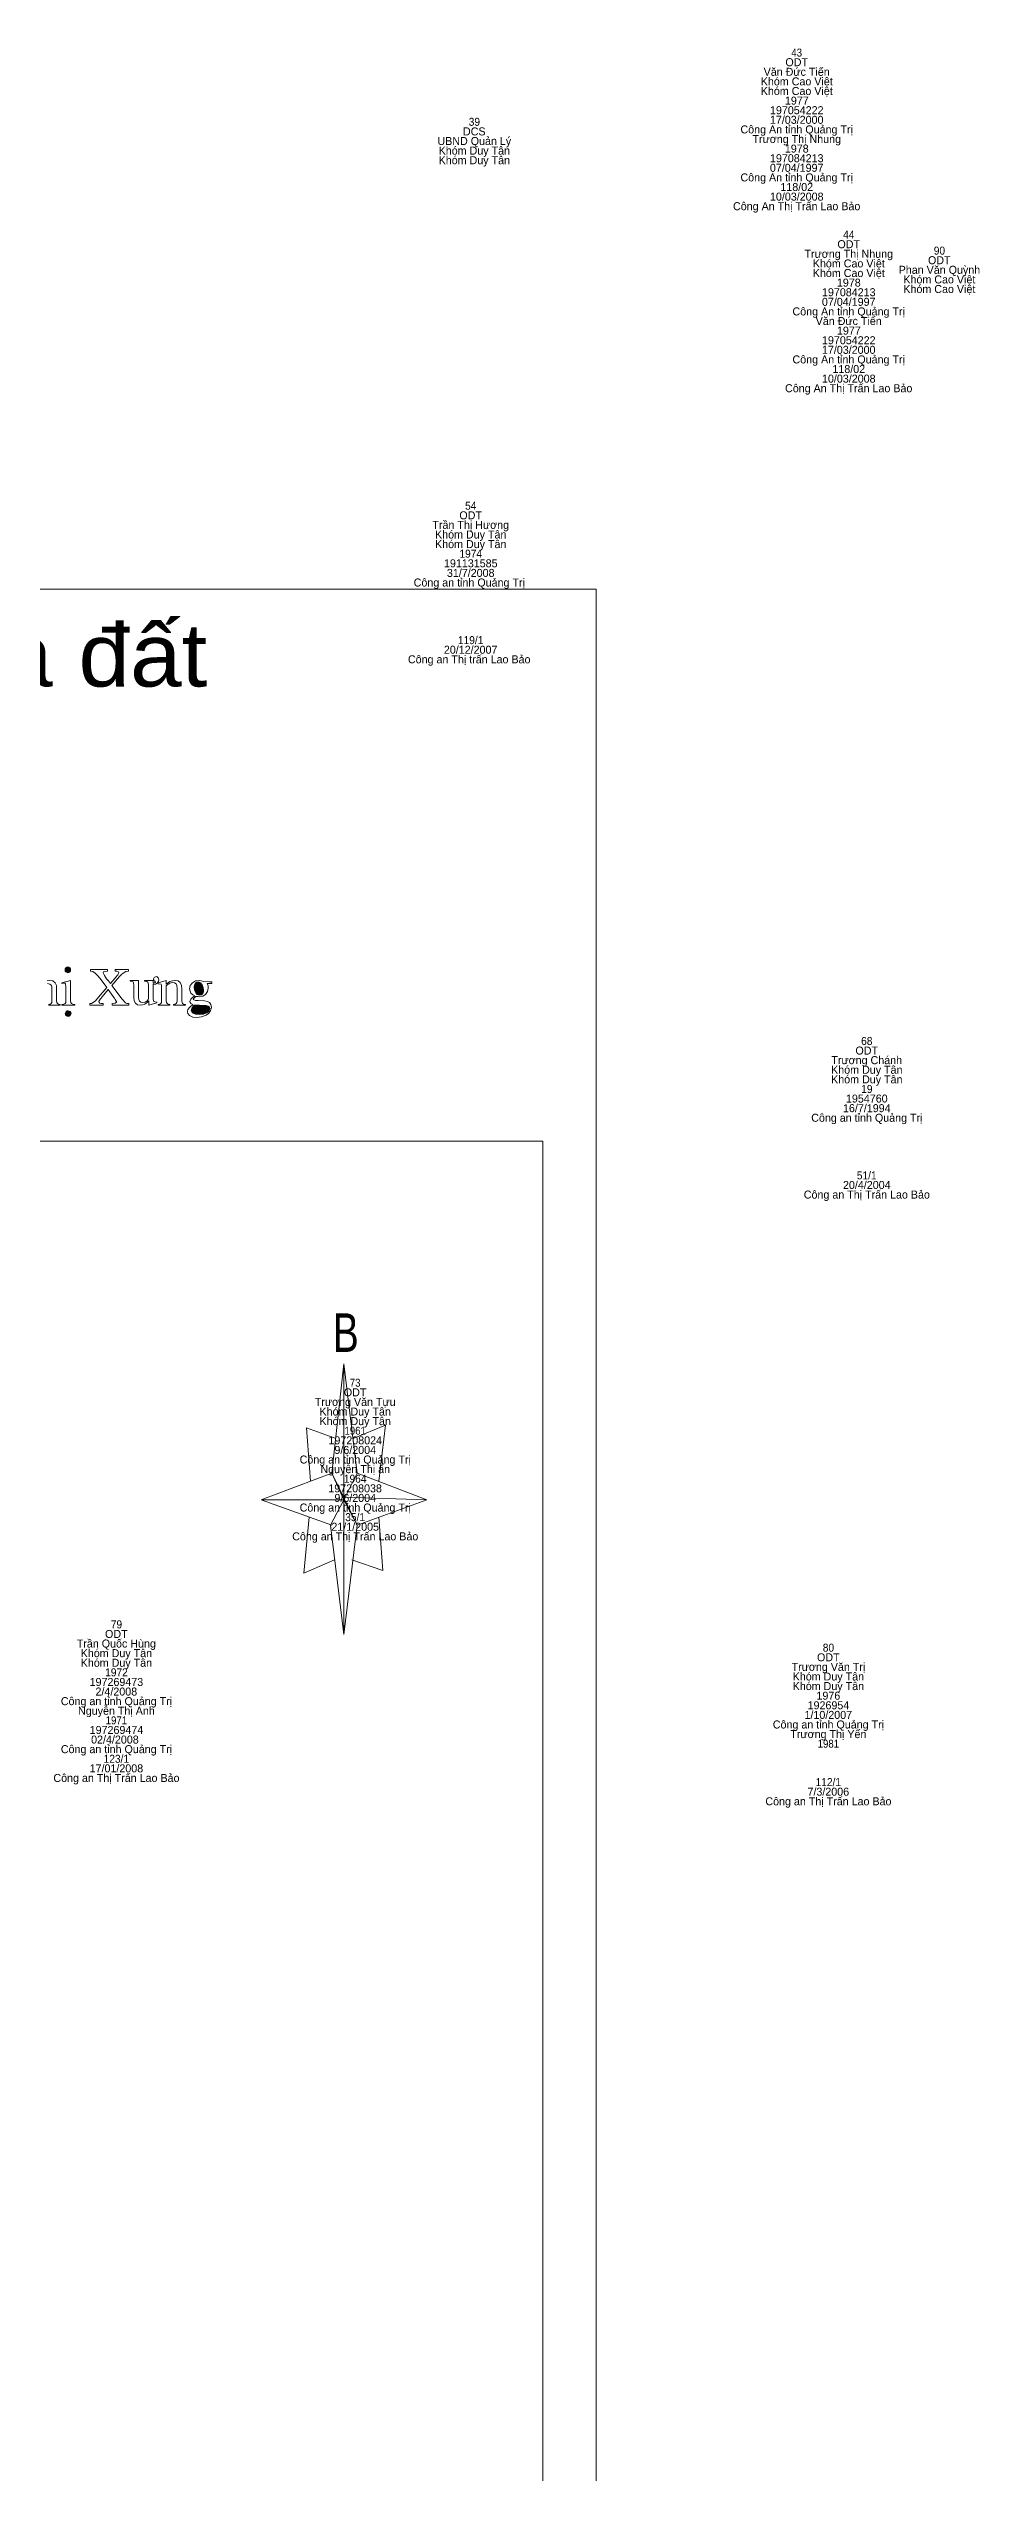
# Model space of a CAD drawing. Header units: metres. Extents: x 535887 to 536548, y 1837332 to 1837987.
# Drawn here: x 536278 to 536347.8, y 1837477.8 to 1837659.6 of the extents above; entities that cross this region are included whole.
import ezdxf
from ezdxf.enums import TextEntityAlignment as Align

# ---------------------------------------------------------------- set-up
doc = ezdxf.new("R2010")
doc.units = ezdxf.units.M
doc.header["$LTSCALE"] = 0.24
doc.layers.add('1', color=7, linetype='Continuous')
doc.layers.add('17', color=7, linetype='Continuous', lineweight=13)
doc.layers.add('5', color=7, linetype='Continuous', lineweight=13)

msp = doc.modelspace()

# ---------------------------------------------------------------- hatches: boundary and pattern name
at = {"layer": '5'}
for points in [[(536279.23, 1837590.48), (536279.24, 1837590.39), (536279.29, 1837590.33), (536279.44, 1837590.27), (536279.52, 1837590.28), (536279.59, 1837590.33), (536279.63, 1837590.4), (536279.65, 1837590.48), (536279.63, 1837590.56), (536279.59, 1837590.63), (536279.52, 1837590.68), (536279.44, 1837590.69), (536279.36, 1837590.68), (536279.29, 1837590.63), (536279.24, 1837590.55)], [(536288.92, 1837589.21), (536288.94, 1837589.35), (536288.99, 1837589.46), (536289.09, 1837589.55), (536289.23, 1837589.58), (536289.39, 1837589.52), (536289.52, 1837589.35), (536289.59, 1837589.16), (536289.62, 1837588.97), (536289.6, 1837588.82), (536289.56, 1837588.71), (536289.46, 1837588.62), (536289.33, 1837588.59), (536289.22, 1837588.6), (536289.14, 1837588.64), (536289.06, 1837588.71), (536289, 1837588.81), (536288.94, 1837588.99)], [(536279.25, 1837587.21), (536279.27, 1837587.12), (536279.32, 1837587.05), (536279.39, 1837587.01), (536279.47, 1837586.99), (536279.55, 1837587.01), (536279.61, 1837587.06), (536279.68, 1837587.21), (536279.66, 1837587.29), (536279.61, 1837587.36), (536279.47, 1837587.42), (536279.38, 1837587.4), (536279.32, 1837587.36)], [(536288.9, 1837587.83), (536288.97, 1837587.83), (536289.05, 1837587.83), (536289.12, 1837587.83), (536289.18, 1837587.83), (536289.31, 1837587.83), (536289.51, 1837587.82), (536289.8, 1837587.81), (536289.97, 1837587.76), (536290.05, 1837587.68), (536290.08, 1837587.58), (536290.03, 1837587.39), (536289.87, 1837587.25), (536289.62, 1837587.16), (536289.28, 1837587.13), (536289.02, 1837587.16), (536288.83, 1837587.23), (536288.73, 1837587.33), (536288.69, 1837587.44), (536288.77, 1837587.65)]]:
    msp.add_hatch(color=256, dxfattribs=at).paths.add_polyline_path(points)

# ---------------------------------------------------------------- linework, layer by layer
at = {"layer": '17'}
msp.add_lwpolyline([(536152.04, 1837577.63), (536315.04, 1837577.63), (536315.04, 1837430.13), (536152.04, 1837430.13)], close=True, dxfattribs=at)
at = {"layer": '5'}
for p, q in [((536299.24, 1837552.73), (536300.14, 1837560.93)), ((536301.14, 1837552.73), (536306.34, 1837550.73)), ((536299.24, 1837548.83), (536293.94, 1837550.73)), ((536301.14, 1837548.83), (536300.14, 1837540.63)), ((536302.74, 1837549.43), (536303.04, 1837545.43)), ((536303.04, 1837545.43), (536300.74, 1837546.23))]:
    msp.add_line(p, q, dxfattribs=at)
for points in [[(536148.14, 1837619.03), (536319.04, 1837619.03), (536319.04, 1837370.53), (536148.14, 1837370.53)], [(536279.23, 1837590.48), (536279.24, 1837590.39), (536279.29, 1837590.33), (536279.44, 1837590.27), (536279.52, 1837590.28), (536279.59, 1837590.33), (536279.63, 1837590.4), (536279.65, 1837590.48), (536279.63, 1837590.56), (536279.59, 1837590.63), (536279.52, 1837590.68), (536279.44, 1837590.69), (536279.36, 1837590.68), (536279.29, 1837590.63), (536279.24, 1837590.55)], [(536283.32, 1837589.99), (536283.46, 1837590.14), (536283.58, 1837590.24), (536283.79, 1837590.35), (536283.98, 1837590.39), (536283.98, 1837590.51), (536282.98, 1837590.51), (536282.98, 1837590.39), (536283.11, 1837590.38), (536283.23, 1837590.34), (536283.27, 1837590.26), (536283.19, 1837590.1), (536283.14, 1837590.05), (536283.07, 1837589.96), (536282.63, 1837589.45), (536282.48, 1837589.65), (536282.35, 1837589.82), (536282.19, 1837590.05), (536282.1, 1837590.27), (536282.11, 1837590.33), (536282.16, 1837590.37), (536282.42, 1837590.39), (536282.42, 1837590.51), (536281.15, 1837590.51), (536281.15, 1837590.39), (536281.31, 1837590.35), (536281.5, 1837590.23), (536281.71, 1837590.02), (536281.94, 1837589.74), (536282.37, 1837589.15), (536281.74, 1837588.43), (536281.51, 1837588.17), (536281.34, 1837588.03), (536281.22, 1837587.97), (536281.1, 1837587.95), (536281.1, 1837587.83), (536282.08, 1837587.83), (536282.08, 1837587.95), (536281.95, 1837587.96), (536281.85, 1837587.99), (536281.78, 1837588.04), (536281.76, 1837588.1), (536281.77, 1837588.14), (536281.78, 1837588.17), (536281.83, 1837588.24), (536281.89, 1837588.31), (536281.93, 1837588.37), (536282.01, 1837588.46), (536282.47, 1837589), (536282.84, 1837588.49), (536282.9, 1837588.41), (536282.95, 1837588.35), (536283, 1837588.27), (536283.07, 1837588.14), (536283.08, 1837588.1), (536283.09, 1837588.06), (536283, 1837587.98), (536282.76, 1837587.95), (536282.76, 1837587.83), (536284.01, 1837587.83), (536284.01, 1837587.95), (536283.87, 1837587.96), (536283.76, 1837588.02), (536283.51, 1837588.28), (536282.73, 1837589.31)], [(536285.84, 1837589.4), (536285.93, 1837589.4), (536286, 1837589.42), (536286.13, 1837589.48), (536286.24, 1837589.6), (536286.27, 1837589.74), (536286.22, 1837589.89), (536286.14, 1837589.96), (536286.06, 1837589.98), (536285.92, 1837589.92), (536285.87, 1837589.8), (536285.87, 1837589.77), (536285.88, 1837589.74), (536285.91, 1837589.67), (536285.95, 1837589.64), (536285.99, 1837589.6), (536286, 1837589.57), (536285.98, 1837589.53), (536285.84, 1837589.48), (536285.84, 1837589.69), (536285.18, 1837589.69), (536285.18, 1837589.63), (536285.35, 1837589.62), (536285.44, 1837589.57), (536285.47, 1837589.48), (536285.49, 1837589.32), (536285.49, 1837588.45), (536285.49, 1837588.39), (536285.49, 1837588.35), (536285.48, 1837588.3), (536285.47, 1837588.25), (536285.39, 1837588.16), (536285.35, 1837588.14), (536285.31, 1837588.11), (536285.23, 1837588.07), (536285.05, 1837588.03), (536284.9, 1837588.06), (536284.8, 1837588.14), (536284.75, 1837588.25), (536284.73, 1837588.4), (536284.73, 1837589.69), (536284.12, 1837589.69), (536284.12, 1837589.63), (536284.25, 1837589.62), (536284.33, 1837589.58), (536284.37, 1837589.49), (536284.38, 1837589.34), (536284.38, 1837588.41), (536284.41, 1837588.16), (536284.5, 1837587.98), (536284.66, 1837587.87), (536284.88, 1837587.83), (536285.04, 1837587.85), (536285.21, 1837587.91), (536285.42, 1837588.06), (536285.51, 1837588.15), (536285.51, 1837587.83), (536286.1, 1837588.02), (536286.1, 1837588.07), (536285.95, 1837588.09), (536285.87, 1837588.14), (536285.84, 1837588.36)], [(536279.3, 1837589.18), (536279.3, 1837588.17), (536279.28, 1837588.04), (536279.23, 1837587.95), (536279.13, 1837587.9), (536278.98, 1837587.89), (536278.98, 1837587.83), (536279.96, 1837587.83), (536279.96, 1837587.89), (536279.81, 1837587.9), (536279.71, 1837587.95), (536279.66, 1837588.04), (536279.65, 1837588.16), (536279.65, 1837589.69), (536278.98, 1837589.51), (536278.98, 1837589.47), (536279.03, 1837589.48), (536279.08, 1837589.49), (536279.11, 1837589.5), (536279.15, 1837589.5), (536279.22, 1837589.48), (536279.27, 1837589.43)], [(536286.47, 1837588.16), (536286.46, 1837588.04), (536286.41, 1837587.95), (536286.33, 1837587.9), (536286.21, 1837587.89), (536286.21, 1837587.83), (536287.08, 1837587.83), (536287.08, 1837587.89), (536286.96, 1837587.91), (536286.88, 1837587.95), (536286.83, 1837588.04), (536286.82, 1837588.17), (536286.82, 1837589.28), (536286.95, 1837589.4), (536287.09, 1837589.48), (536287.19, 1837589.52), (536287.3, 1837589.53), (536287.44, 1837589.5), (536287.55, 1837589.44), (536287.61, 1837589.3), (536287.63, 1837589.07), (536287.63, 1837588.17), (536287.62, 1837588.04), (536287.57, 1837587.96), (536287.49, 1837587.91), (536287.37, 1837587.89), (536287.37, 1837587.83), (536288.25, 1837587.83), (536288.25, 1837587.89), (536288.12, 1837587.9), (536288.04, 1837587.95), (536288, 1837588.03), (536287.98, 1837588.16), (536287.98, 1837589.04), (536287.95, 1837589.32), (536287.86, 1837589.53), (536287.7, 1837589.65), (536287.48, 1837589.69), (536287.28, 1837589.67), (536287.09, 1837589.6), (536286.82, 1837589.41), (536286.82, 1837589.69), (536286.21, 1837589.5), (536286.21, 1837589.44), (536286.43, 1837589.41), (536286.46, 1837589.32), (536286.47, 1837589.15)], [(536290.24, 1837589.58), (536290.13, 1837589.58), (536290.03, 1837589.58), (536289.62, 1837589.61), (536289.44, 1837589.67), (536289.28, 1837589.69), (536289, 1837589.65), (536288.78, 1837589.52), (536288.62, 1837589.31), (536288.57, 1837589.06), (536288.6, 1837588.89), (536288.67, 1837588.74), (536288.8, 1837588.62), (536288.96, 1837588.54), (536288.78, 1837588.4), (536288.66, 1837588.28), (536288.59, 1837588.1), (536288.61, 1837588.03), (536288.67, 1837587.97), (536288.81, 1837587.89), (536288.58, 1837587.68), (536288.44, 1837587.51), (536288.4, 1837587.37), (536288.44, 1837587.21), (536288.57, 1837587.06), (536288.81, 1837586.94), (536289.12, 1837586.9), (536289.46, 1837586.95), (536289.8, 1837587.09), (536289.98, 1837587.21), (536290.1, 1837587.35), (536290.17, 1837587.5), (536290.2, 1837587.67), (536290.16, 1837587.89), (536290.06, 1837588.04), (536289.91, 1837588.12), (536289.68, 1837588.17), (536289.2, 1837588.18), (536289.1, 1837588.18), (536289.01, 1837588.19), (536288.84, 1837588.25), (536288.84, 1837588.27), (536288.93, 1837588.4), (536289.07, 1837588.49), (536289.18, 1837588.48), (536289.29, 1837588.47), (536289.55, 1837588.51), (536289.77, 1837588.64), (536289.92, 1837588.85), (536289.97, 1837589.11), (536289.96, 1837589.19), (536289.95, 1837589.28), (536289.88, 1837589.46), (536290.24, 1837589.46)], [(536288.92, 1837589.21), (536288.94, 1837589.35), (536288.99, 1837589.46), (536289.09, 1837589.55), (536289.23, 1837589.58), (536289.39, 1837589.52), (536289.52, 1837589.35), (536289.59, 1837589.16), (536289.62, 1837588.97), (536289.6, 1837588.82), (536289.56, 1837588.71), (536289.46, 1837588.62), (536289.33, 1837588.59), (536289.22, 1837588.6), (536289.14, 1837588.64), (536289.06, 1837588.71), (536289, 1837588.81), (536288.94, 1837588.99)], [(536279.25, 1837587.21), (536279.27, 1837587.12), (536279.32, 1837587.05), (536279.39, 1837587.01), (536279.47, 1837586.99), (536279.55, 1837587.01), (536279.61, 1837587.06), (536279.68, 1837587.21), (536279.66, 1837587.29), (536279.61, 1837587.36), (536279.47, 1837587.42), (536279.38, 1837587.4), (536279.32, 1837587.36)], [(536288.9, 1837587.83), (536288.97, 1837587.83), (536289.05, 1837587.83), (536289.12, 1837587.83), (536289.18, 1837587.83), (536289.31, 1837587.83), (536289.51, 1837587.82), (536289.8, 1837587.81), (536289.97, 1837587.76), (536290.05, 1837587.68), (536290.08, 1837587.58), (536290.03, 1837587.39), (536289.87, 1837587.25), (536289.62, 1837587.16), (536289.28, 1837587.13), (536289.02, 1837587.16), (536288.83, 1837587.23), (536288.73, 1837587.33), (536288.69, 1837587.44), (536288.77, 1837587.65)], [(536300.14, 1837560.93), (536301.14, 1837552.73), (536300.14, 1837550.73)], [(536300.14, 1837550.73), (536293.94, 1837550.73), (536299.24, 1837552.73), (536301.14, 1837548.83), (536306.34, 1837550.73), (536300.14, 1837550.93)], [(536300.14, 1837550.73), (536300.14, 1837540.63), (536299.14, 1837548.83)]]:
    msp.add_lwpolyline(points, close=True, dxfattribs=at)
for points in [[(536277.99, 1837587.83), (536278.87, 1837587.83), (536278.87, 1837587.89), (536278.74, 1837587.9), (536278.66, 1837587.95), (536278.62, 1837588.03), (536278.6, 1837588.16), (536278.6, 1837589.01), (536278.58, 1837589.31), (536278.49, 1837589.52), (536278.32, 1837589.65), (536278.06, 1837589.69), (536277.88, 1837589.67)], [(536277.92, 1837589.46), (536278.1, 1837589.42), (536278.21, 1837589.31), (536278.24, 1837589.18), (536278.25, 1837588.99), (536278.25, 1837588.15), (536278.24, 1837588.04), (536278.19, 1837587.95), (536278.11, 1837587.9), (536277.99, 1837587.89)], [(536299.54, 1837555.33), (536297.34, 1837556.13), (536297.64, 1837552.13)], [(536300.84, 1837555.33), (536303.24, 1837556.33), (536302.74, 1837552.13)], [(536300.14, 1837550.73), (536299.24, 1837552.73), (536293.94, 1837550.73)], [(536300.14, 1837550.73), (536301.14, 1837548.83), (536306.34, 1837550.73)], [(536297.54, 1837549.43), (536297.14, 1837545.23), (536299.44, 1837546.23)]]:
    msp.add_lwpolyline(points, dxfattribs=at)

# ---------------------------------------------------------------- texts
at = {"layer": '1'}
for s, width, p in [('43', 0.9, (536334.075, 1837658.97)), ('39', 0.95, (536309.915, 1837653.78)), ('44', 0.95, (536337.98, 1837645.32)), ('90', 0.95, (536344.775, 1837644.12)), ('54', 0.95, (536309.64, 1837624.99)), ('1974', 0.95, (536309.64, 1837621.39)), ('119/1', 0.95, (536309.635, 1837614.91)), ('68', 0.95, (536339.33, 1837584.85)), ('19', 0.95, (536339.335, 1837581.25)), ('51/1', 0.95, (536339.325, 1837574.77)), ('73', 0.9, (536300.975, 1837559.22)), ('1961', 0.9, (536300.98, 1837555.62)), ('1964', 0.95, (536300.98, 1837552.02)), ('35/1', 0.95, (536300.975, 1837549.14)), ('79', 0.95, (536283.085, 1837541.1)), ('80', 0.95, (536336.455, 1837539.35)), ('1972', 0.95, (536283.085, 1837537.5)), ('1971', 0.9, (536283.08, 1837533.9)), ('1981', 0.9, (536336.45, 1837532.15)), ('123/1', 0.95, (536283.075, 1837531.02)), ('112/1', 0.95, (536336.445, 1837529.27))]:
    msp.add_text(s, height=0.6, dxfattribs=dict(at, width=width)).set_placement(p, align=Align.CENTER)
for s, p in [('Khóm Cao Việt', (536334.08, 1837656.81)), ('Văn Đức Tiến', (536334.075, 1837657.53)), ('ODT', (536334.075, 1837658.25)), ('Khóm Cao Việt', (536334.08, 1837656.09)), ('1977', (536334.085, 1837655.37)), ('DCS', (536309.905, 1837653.06)), ('Công An tỉnh Quảng Trị', (536334.075, 1837653.21)), ('17/03/2000', (536334.075, 1837653.93)), ('197054222', (536334.08, 1837654.65)), ('UBND Quản Lý', (536309.91, 1837652.34)), ('Khóm Duy Tân', (536309.91, 1837651.62)), ('Trương Thị Nhung', (536334.08, 1837652.49)), ('1978', (536334.08, 1837651.77)), ('Khóm Duy Tân', (536309.91, 1837650.9)), ('Công An tỉnh Quảng Trị', (536334.075, 1837649.61)), ('07/04/1997', (536334.075, 1837650.33)), ('197084213', (536334.08, 1837651.05)), ('10/03/2008', (536334.08, 1837648.17)), ('118/02', (536334.08, 1837648.89)), ('Công An Thị Trấn Lao Bảo', (536334.075, 1837647.45)), ('Trương Thị Nhung', (536337.98, 1837643.88)), ('ODT', (536337.975, 1837644.6)), ('Khóm Cao Việt', (536337.98, 1837643.16)), ('Khóm Cao Việt', (536337.98, 1837642.44)), ('Phan Văn Quỳnh', (536344.775, 1837642.68)), ('ODT', (536344.765, 1837643.4)), ('07/04/1997', (536337.975, 1837640.28)), ('197084213', (536337.98, 1837641)), ('1978', (536337.98, 1837641.72)), ('Khóm Cao Việt', (536344.77, 1837641.96)), ('Khóm Cao Việt', (536344.77, 1837641.24)), ('Công An tỉnh Quảng Trị', (536337.975, 1837639.56)), ('Văn Đức Tiến', (536337.975, 1837638.84)), ('17/03/2000', (536337.975, 1837636.68)), ('197054222', (536337.98, 1837637.4)), ('1977', (536337.985, 1837638.12)), ('Công An tỉnh Quảng Trị', (536337.975, 1837635.96)), ('118/02', (536337.98, 1837635.24)), ('Công An Thị Trấn Lao Bảo', (536337.975, 1837633.8)), ('10/03/2008', (536337.98, 1837634.52)), ('ODT', (536309.635, 1837624.27)), ('Trần Thị Hương', (536309.64, 1837623.55)), ('Khóm Duy Tân', (536309.64, 1837622.83)), ('Khóm Duy Tân', (536309.64, 1837622.11)), ('191131585', (536309.645, 1837620.67)), ('Công an tỉnh Quảng Trị ', (536309.645, 1837619.23)), ('31/7/2008', (536309.64, 1837619.95)), ('Công an Thị trấn Lao Bảo ', (536309.64, 1837613.47)), ('20/12/2007', (536309.635, 1837614.19)), ('ODT', (536339.325, 1837584.13)), ('Trương Chánh', (536339.325, 1837583.41)), ('Khóm Duy Tân', (536339.33, 1837582.69)), ('Khóm Duy Tân', (536339.33, 1837581.97)), ('1954760', (536339.33, 1837580.53)), ('Công an tỉnh Quảng Trị', (536339.335, 1837579.09)), ('16/7/1994', (536339.33, 1837579.81)), ('Công an Thị Trấn Lao Bảo', (536339.335, 1837573.33)), ('20/4/2004', (536339.33, 1837574.05)), ('ODT', (536300.975, 1837558.5)), ('Trương Văn Tựu', (536300.98, 1837557.78)), ('Khóm Duy Tân', (536300.98, 1837557.06)), ('Khóm Duy Tân', (536300.98, 1837556.34)), ('197208024', (536300.985, 1837554.9)), ('Công an tỉnh Quảng Trị', (536300.985, 1837553.46)), ('9/6/2004', (536300.985, 1837554.18)), ('Nguyễn Thị ẩn', (536300.985, 1837552.74)), ('197208038', (536300.975, 1837551.3)), ('Công an tỉnh Quảng Trị', (536300.985, 1837549.86)), ('9/6/2004', (536300.985, 1837550.58)), ('Công an Thị Trấn Lao Bảo', (536300.985, 1837547.7)), ('21/1/2005', (536300.98, 1837548.42)), ('ODT', (536283.075, 1837540.38)), ('Trần Quốc Hùng', (536283.075, 1837539.66)), ('Khóm Duy Tân', (536283.08, 1837538.94)), ('ODT', (536336.445, 1837538.63)), ('Khóm Duy Tân', (536283.08, 1837538.22)), ('197269473', (536283.08, 1837536.78)), ('Trương Văn Trị', (536336.455, 1837537.91)), ('Khóm Duy Tân', (536336.45, 1837537.19)), ('Công an tỉnh Quảng Trị', (536283.085, 1837535.34)), ('2/4/2008', (536283.075, 1837536.06)), ('Khóm Duy Tân', (536336.45, 1837536.47)), ('1926954', (536336.455, 1837535.03)), ('1976', (536336.45, 1837535.75)), ('Nguyễn Thị Anh', (536283.08, 1837534.62)), ('197269474', (536283.085, 1837533.18)), ('Công an tỉnh Quảng Trị', (536336.455, 1837533.59)), ('1/10/2007', (536336.445, 1837534.31)), ('Công an tỉnh Quảng Trị', (536283.085, 1837531.74)), ('02/4/2008 ', (536283.08, 1837532.46)), ('Trương Thị Yến', (536336.45, 1837532.87)), ('Công an Thị Trấn Lao Bảo', (536283.085, 1837529.58)), ('17/01/2008', (536283.08, 1837530.3)), ('Công an Thị Trấn Lao Bảo', (536336.455, 1837527.83)), ('7/3/2006', (536336.445, 1837528.55))]:
    msp.add_text(s, height=0.6, dxfattribs=at).set_placement(p, align=Align.CENTER)
at = {"layer": '5'}
for s, height, width, p in [('Trang bổ sung về sơ đồ thửa đất', 4.724, 1.1, (536239.125, 1837611.73)), ('B', 2.893, 0.75, (536300.28, 1837561.83))]:
    msp.add_text(s, height=height, dxfattribs=dict(at, width=width)).set_placement(p, align=Align.CENTER)

doc.saveas('drawing.dxf')
